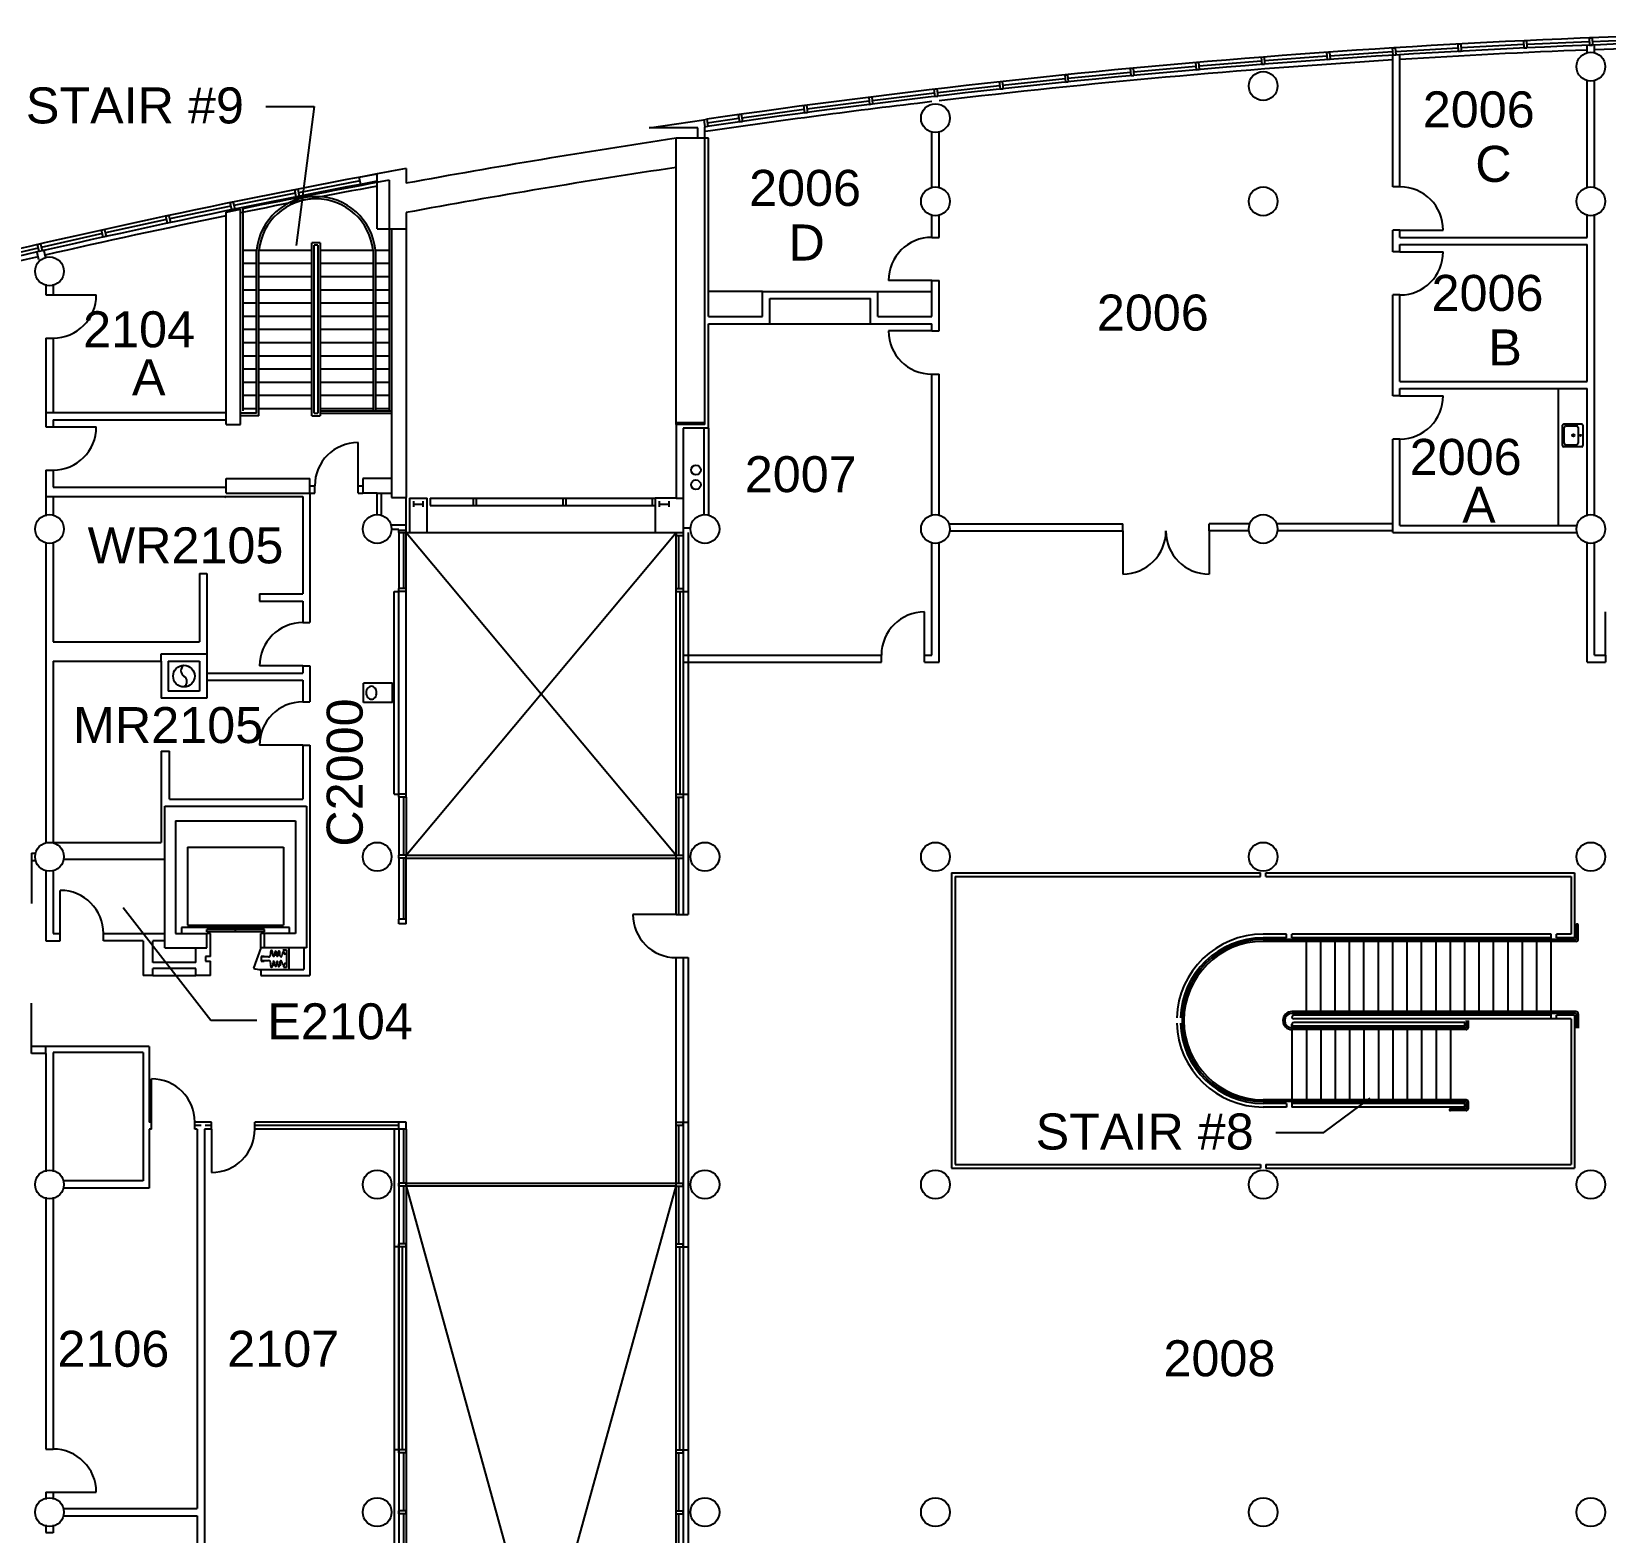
# Model space of a CAD drawing. Header units: inches. Extents: x 6 to 4363, y 5 to 3425.
# Drawn here: x 789 to 2101, y 2076 to 3327 of the extents above; entities that cross this region are included whole.
import ezdxf

# ---------------------------------------------------------------- set-up
doc = ezdxf.new("R2010")
doc.units = ezdxf.units.IN
doc.header["$MEASUREMENT"] = 0
for name, color, linetype in [('A-DOOR', 4, 'Continuous'), ('A-FLOR-HRAL', 4, 'Continuous'), ('A-FLOR-STRS', 4, 'Continuous'), ('A-FLOR-TEXT', 7, 'Continuous'), ('A-FURN', 3, 'Continuous'), ('A-GLAZ', 3, 'Continuous'), ('A-WALL', 5, 'Continuous'), ('A-WALL-JAMB', 6, 'Continuous'), ('M-EQPM-EVTR', 4, 'Continuous'), ('S-COLS', 6, 'Continuous')]:
    doc.layers.add(name, color=color, linetype=linetype)
doc.styles.get("Standard").update_dxf_attribs({"font": 'arial.ttf'})

msp = doc.modelspace()

# ---------------------------------------------------------------- linework, layer by layer
for centre, radius in [((1343, 2961.3), 4), ((1343, 2949), 4), ((916.5, 2789.6), 9)]:
    msp.add_circle(centre, radius)
for centre, start, end in [((919.3, 2794.1), 122.0761, 237.9239), ((913.7, 2785.1), 302.0761, 57.9239)]:
    msp.add_arc(centre, 5.31, start, end)
at = {"layer": 'A-DOOR'}
for p, q in [((1929.5, 3161.1), (1965.5, 3161.1)), ((1929.5, 3143.1), (1965.5, 3143.1)), ((1539.5, 3119.1), (1503.5, 3119.1)), ((807.5, 3107.1), (843.5, 3107.1)), ((1539.5, 3077.1), (1503.5, 3077.1)), ((1929.5, 3023.1), (1965.5, 3023.1)), ((807.5, 2997.2), (843.5, 2997.2)), ((1061.5, 2948.1), (1061.5, 2984.1)), ((1698.5, 2910.5), (1698.5, 2874.5)), ((1770.5, 2910.5), (1770.5, 2874.5)), ((1533.5, 2807.1), (1533.5, 2843.1)), ((2100.7, 2807.1), (2100.7, 2843.1)), ((1015.5, 2798.1), (979.5, 2798.1)), ((1015.5, 2732.1), (979.5, 2732.1)), ((789.5, 2636.1), (789.5, 2600.1)), ((813.5, 2575.1), (813.5, 2611.1)), ((1326.5, 2591.1), (1290.5, 2591.1)), ((789.5, 2481.1), (789.5, 2517.1)), ((889.5, 2418.1), (889.5, 2454.1)), ((939.5, 2412.1), (939.5, 2376.1)), ((807.5, 2109.7), (843.5, 2109.7))]:
    msp.add_line(p, q, dxfattribs=at)
for centre, start, end in [((1929.5, 3161.1), 0, 90), ((1539.5, 3119.1), 90, 180), ((1929.5, 3143.1), 270, 0), ((807.5, 3107.1), 270, 0), ((1539.5, 3077.1), 180, 270), ((1929.5, 3023.1), 270, 0), ((807.5, 2997.2), 270, 0), ((1061.5, 2948.1), 90, 180), ((1698.5, 2910.5), 270, 0), ((1770.5, 2910.5), 180, 270), ((1015.5, 2798.1), 90, 180), ((1533.5, 2807.1), 90, 180), ((1015.5, 2732.1), 90, 180), ((813.5, 2575.1), 0, 90), ((1326.5, 2591.1), 180, 270), ((889.5, 2418.1), 0, 90), ((939.5, 2412.1), 270, 0), ((807.5, 2109.7), 0, 90)]:
    msp.add_arc(centre, 36, start, end, dxfattribs=at)
at = {"layer": 'A-FLOR-HRAL'}
for p, q in [((965.6, 3180), (965.6, 3010.5)), ((1023, 3006.5), (1023, 3150.5)), ((1030, 3150.5), (1023, 3150.5)), ((1028, 3148.5), (1025, 3148.5)), ((1025, 3008.5), (1025, 3148.5)), ((1028, 3148.5), (1028, 3008.5)), ((1030, 3150.5), (1030, 3006.5)), ((977, 3008.5), (977, 3144.5)), ((979, 3006.5), (979, 3144.5)), ((1074, 3144.5), (1074, 3010.5)), ((1076, 3144.5), (1076, 3010.5)), ((977, 3008.5), (963.6, 3008.5)), ((979, 3006.5), (963.6, 3006.5)), ((1023, 3006.5), (1030, 3006.5)), ((1025, 3008.5), (1028, 3008.5)), ((1556, 2625.6), (1813.2, 2625.6)), ((1556, 2625.6), (1556, 2379.6)), ((1559, 2622.6), (1559, 2382.6)), ((1559, 2622.6), (1813.2, 2622.6)), ((1813.2, 2622.6), (1813.2, 2625.6)), ((1817.7, 2625.6), (2075, 2625.6)), ((1817.7, 2622.6), (1817.7, 2625.6)), ((1817.7, 2622.6), (2072, 2622.6)), ((2072, 2622.6), (2072, 2574.6)), ((2075, 2625.6), (2075, 2571.6)), ((1835, 2574.6), (1815.5, 2574.6)), ((1835, 2571.6), (1815.5, 2571.6)), ((2075.5, 2570.1), (1815.5, 2570.1)), ((1835, 2571.6), (1835, 2574.6)), ((2055.5, 2574.6), (1839.5, 2574.6)), ((1839.5, 2571.6), (1839.5, 2574.6)), ((2055.5, 2571.6), (1839.5, 2571.6)), ((2055.5, 2570.1), (2055.5, 2574.6)), ((2072, 2574.6), (2060, 2574.6)), ((2075, 2571.6), (2060, 2571.6)), ((2076.5, 2571.1), (2076.5, 2582.3)), ((2078, 2570.6), (2078, 2582.3)), ((2076, 2568.6), (1815.5, 2568.6)), ((2076, 2510.1), (1839.5, 2510.1)), ((2075.5, 2508.6), (1839.5, 2508.6)), ((2055.5, 2507.1), (1841, 2507.1)), ((2075, 2507.1), (2060, 2507.1)), ((2075, 2507.1), (2075, 2379.6)), ((2076.5, 2507.6), (2076.5, 2496.3)), ((2078, 2508.1), (2078, 2496.3)), ((1984, 2496.6), (1839.5, 2496.6)), ((1984.5, 2495.1), (1839.5, 2495.1)), ((2072, 2504.1), (1841, 2504.1)), ((1983.5, 2501.1), (1841, 2501.1)), ((1983.5, 2498.1), (1841, 2498.1)), ((1983.5, 2498.1), (1983.5, 2501.1)), ((1985, 2497.6), (1985, 2502.6)), ((1986.5, 2497.1), (1986.5, 2502.6)), ((2072, 2504.1), (2072, 2382.6)), ((1984.5, 2436.6), (1815.5, 2436.6)), ((1984, 2435.1), (1815.5, 2435.1)), ((1835, 2433.6), (1815.5, 2433.6)), ((1835, 2430.6), (1815.5, 2430.6)), ((1983.5, 2433.6), (1839.5, 2433.6)), ((1983.5, 2430.6), (1839.5, 2430.6)), ((1984, 2429.1), (1971.5, 2429.1)), ((1984.5, 2427.6), (1971.5, 2427.6)), ((1983.5, 2430.6), (1983.5, 2433.6)), ((1985, 2430.1), (1985, 2434.1)), ((1986.5, 2429.6), (1986.5, 2434.6)), ((1556, 2379.6), (1813.2, 2379.6)), ((1559, 2382.6), (1813.2, 2382.6)), ((1813.2, 2382.6), (1813.2, 2379.6)), ((1817.7, 2382.6), (2072, 2382.6)), ((1817.7, 2382.6), (1817.7, 2379.6)), ((1817.7, 2379.6), (2075, 2379.6))]:
    msp.add_line(p, q, dxfattribs=at)
for centre, radius, start, end in [((1026.5, 3139.3), 49.8, 5.9639, 174.0362), ((1026.5, 3139.3), 47.8, 5.9639, 174.0362), ((2077.2, 2582.3), 0.75, 0, 180), ((1815.5, 2502.6), 72, 90, 178.2092), ((1815.5, 2502.6), 69, 90, 178.1313), ((1815.5, 2502.6), 67.5, 90, 270), ((2075.5, 2571.1), 1, 270, 0), ((2076, 2570.6), 2, 270, 0), ((1815.5, 2502.6), 66, 90, 270), ((1839.5, 2502.6), 7.5, 90, 270), ((1839.5, 2502.6), 6, 90, 270), ((1841, 2505.6), 1.5, 90, 270), ((2075.5, 2507.6), 1, 0, 90), ((2076, 2508.1), 2, 360, 90), ((1815.5, 2502.6), 72, 181.7908, 270), ((1815.5, 2502.6), 69, 181.8687, 270), ((1984, 2497.6), 1, 270, 0), ((1984.5, 2497.1), 2, 270, 0), ((1984, 2434.1), 1, 0, 90), ((1984, 2430.1), 1, 270, 0), ((1984.5, 2434.6), 2, 0, 90), ((1984.5, 2429.6), 2, 270, 0)]:
    msp.add_arc(centre, radius, start, end, dxfattribs=at)
at = {"layer": 'A-FLOR-STRS'}
for p, q in [((965.6, 3144.5), (977, 3144.5)), ((979, 3144.5), (1023, 3144.5)), ((1030, 3144.5), (1074, 3144.5)), ((1076, 3144.5), (1087.5, 3144.5)), ((965.6, 3133.5), (977, 3133.5)), ((965.6, 3122.5), (977, 3122.5)), ((979, 3133.5), (1023, 3133.5)), ((979, 3122.5), (1023, 3122.5)), ((1030, 3133.5), (1074, 3133.5)), ((1030, 3122.5), (1074, 3122.5)), ((1076, 3133.5), (1087.5, 3133.5)), ((1076, 3122.5), (1087.5, 3122.5)), ((965.6, 3111.5), (977, 3111.5)), ((979, 3111.5), (1023, 3111.5)), ((1030, 3111.5), (1074, 3111.5)), ((1076, 3111.5), (1087.5, 3111.5)), ((965.6, 3100.5), (977, 3100.5)), ((979, 3100.5), (1023, 3100.5)), ((1030, 3100.5), (1074, 3100.5)), ((1076, 3100.5), (1087.5, 3100.5)), ((965.6, 3089.5), (977, 3089.5)), ((979, 3089.5), (1023, 3089.5)), ((1030, 3089.5), (1074, 3089.5)), ((1076, 3089.5), (1087.5, 3089.5)), ((965.6, 3078.5), (977, 3078.5)), ((979, 3078.5), (1023, 3078.5)), ((1030, 3078.5), (1074, 3078.5)), ((1076, 3078.5), (1087.5, 3078.5)), ((965.6, 3067.5), (977, 3067.5)), ((965.6, 3056.5), (977, 3056.5)), ((979, 3067.5), (1023, 3067.5)), ((979, 3056.5), (1023, 3056.5)), ((1030, 3067.5), (1074, 3067.5)), ((1030, 3056.5), (1074, 3056.5)), ((1076, 3067.5), (1087.5, 3067.5)), ((1076, 3056.5), (1087.5, 3056.5)), ((965.6, 3045.5), (977, 3045.5)), ((979, 3045.5), (1023, 3045.5)), ((1030, 3045.5), (1074, 3045.5)), ((1076, 3045.5), (1087.5, 3045.5)), ((965.6, 3034.5), (977, 3034.5)), ((979, 3034.5), (1023, 3034.5)), ((1030, 3034.5), (1074, 3034.5)), ((1076, 3034.5), (1087.5, 3034.5)), ((965.6, 3023.5), (977, 3023.5)), ((979, 3023.5), (1023, 3023.5)), ((1030, 3023.5), (1074, 3023.5)), ((1076, 3023.5), (1087.5, 3023.5)), ((965.6, 3012.5), (977, 3012.5)), ((979, 3012.5), (1023, 3012.5)), ((1030, 3012.5), (1074, 3012.5)), ((1030, 3010.5), (1089.5, 3010.5)), ((1030, 3008.5), (1089.5, 3008.5)), ((1076, 3012.5), (1087.5, 3012.5)), ((1851.5, 2570.1), (1851.5, 2571.6)), ((1863.5, 2570.1), (1863.5, 2571.6)), ((1875.5, 2570.1), (1875.5, 2571.6)), ((1887.5, 2570.1), (1887.5, 2571.6)), ((1899.5, 2570.1), (1899.5, 2571.6)), ((1911.5, 2570.1), (1911.5, 2571.6)), ((1923.5, 2570.1), (1923.5, 2571.6)), ((1935.5, 2570.1), (1935.5, 2571.6)), ((1947.5, 2570.1), (1947.5, 2571.6)), ((1959.5, 2507.1), (1959.5, 2571.6)), ((1971.5, 2570.1), (1971.5, 2571.6)), ((1983.5, 2570.1), (1983.5, 2571.6)), ((1995.5, 2570.1), (1995.5, 2571.6)), ((2007.5, 2570.1), (2007.5, 2571.6)), ((2019.5, 2570.1), (2019.5, 2571.6)), ((2031.5, 2570.1), (2031.5, 2571.6)), ((2043.5, 2570.1), (2043.5, 2571.6)), ((2060, 2571.6), (2060, 2574.6)), ((1851.5, 2510.1), (1851.5, 2568.6)), ((1863.5, 2510.1), (1863.5, 2568.6)), ((1875.5, 2510.1), (1875.5, 2568.6)), ((1887.5, 2510.1), (1887.5, 2568.6)), ((1899.5, 2510.1), (1899.5, 2568.6)), ((1911.5, 2510.1), (1911.5, 2568.6)), ((1923.5, 2510.1), (1923.5, 2568.6)), ((1935.5, 2510.1), (1935.5, 2568.6)), ((1947.5, 2510.1), (1947.5, 2568.6)), ((1971.5, 2510.1), (1971.5, 2568.6)), ((1983.5, 2510.1), (1983.5, 2568.6)), ((1995.5, 2510.1), (1995.5, 2568.6)), ((2007.5, 2510.1), (2007.5, 2568.6)), ((2019.5, 2510.1), (2019.5, 2568.6)), ((2031.5, 2510.1), (2031.5, 2568.6)), ((2043.5, 2510.1), (2043.5, 2568.6)), ((2055.5, 2510.1), (2055.5, 2568.6)), ((1851.5, 2507.1), (1851.5, 2508.6)), ((1863.5, 2507.1), (1863.5, 2508.6)), ((1875.5, 2507.1), (1875.5, 2508.6)), ((1887.5, 2507.1), (1887.5, 2508.6)), ((1899.5, 2507.1), (1899.5, 2508.6)), ((1911.5, 2507.1), (1911.5, 2508.6)), ((1923.5, 2507.1), (1923.5, 2508.6)), ((1935.5, 2507.1), (1935.5, 2508.6)), ((1947.5, 2507.1), (1947.5, 2508.6)), ((1971.5, 2507.1), (1971.5, 2508.6)), ((1983.5, 2507.1), (1983.5, 2508.6)), ((1995.5, 2507.1), (1995.5, 2508.6)), ((2007.5, 2507.1), (2007.5, 2508.6)), ((2019.5, 2507.1), (2019.5, 2508.6)), ((2031.5, 2507.1), (2031.5, 2508.6)), ((2043.5, 2507.1), (2043.5, 2508.6)), ((2055.5, 2504.1), (2055.5, 2508.6)), ((2060, 2504.1), (2060, 2507.1)), ((1839.5, 2498.1), (1839.5, 2499.6)), ((1839.5, 2498.1), (1839.5, 2496.6)), ((1839.5, 2495.1), (1839.5, 2436.6)), ((1851.5, 2498.1), (1851.5, 2496.6)), ((1851.5, 2495.1), (1851.5, 2436.6)), ((1863.5, 2498.1), (1863.5, 2496.6)), ((1863.5, 2495.1), (1863.5, 2436.6)), ((1875.5, 2498.1), (1875.5, 2496.6)), ((1875.5, 2495.1), (1875.5, 2436.6)), ((1887.5, 2498.1), (1887.5, 2496.6)), ((1887.5, 2495.1), (1887.5, 2436.6)), ((1899.5, 2498.1), (1899.5, 2496.6)), ((1899.5, 2495.1), (1899.5, 2436.6)), ((1911.5, 2498.1), (1911.5, 2496.6)), ((1911.5, 2495.1), (1911.5, 2436.6)), ((1923.5, 2498.1), (1923.5, 2496.6)), ((1923.5, 2495.1), (1923.5, 2436.6)), ((1935.5, 2498.1), (1935.5, 2496.6)), ((1935.5, 2495.1), (1935.5, 2436.6)), ((1947.5, 2498.1), (1947.5, 2496.6)), ((1947.5, 2495.1), (1947.5, 2436.6)), ((1959.5, 2498.1), (1959.5, 2496.6)), ((1959.5, 2495.1), (1959.5, 2436.6)), ((1971.5, 2498.1), (1971.5, 2496.6)), ((1971.5, 2495.1), (1971.5, 2436.6)), ((1835, 2433.6), (1835, 2430.6)), ((1839.5, 2435.1), (1839.5, 2430.6)), ((1851.5, 2435.1), (1851.5, 2433.6)), ((1863.5, 2435.1), (1863.5, 2433.6)), ((1875.5, 2435.1), (1875.5, 2433.6)), ((1887.5, 2435.1), (1887.5, 2433.6)), ((1899.5, 2435.1), (1899.5, 2433.6)), ((1911.5, 2435.1), (1911.5, 2433.6)), ((1923.5, 2435.1), (1923.5, 2433.6)), ((1935.5, 2435.1), (1935.5, 2433.6)), ((1947.5, 2435.1), (1947.5, 2433.6)), ((1959.5, 2435.1), (1959.5, 2433.6)), ((1971.5, 2435.1), (1971.5, 2433.6))]:
    msp.add_line(p, q, dxfattribs=at)
for centre, radius, start, end in [((1841, 2499.6), 1.5, 90, 270), ((1971.5, 2428.3), 0.75, 89.9984, 270.0016)]:
    msp.add_arc(centre, radius, start, end, dxfattribs=at)
at = {"layer": 'A-FLOR-TEXT'}
for p, q in [((984.8, 3264.1), (1025, 3264.1)), ((1025, 3264.1), (1010.1, 3148.3)), ((865.9, 2596.7), (938.9, 2503)), ((938.9, 2503), (977.1, 2503)), ((1866.1, 2409.3), (1904.6, 2437.9)), ((1826, 2409.3), (1866.1, 2409.3))]:
    msp.add_line(p, q, dxfattribs=at)
at = {"layer": 'A-FURN'}
for p, q in [((2061.5, 2915.1), (2061.5, 3029.1)), ((2064.9, 2981.6), (2064.9, 2998.6)), ((2065.9, 2999.6), (2080.9, 2999.6)), ((2066.4, 2983.6), (2066.4, 2996.6)), ((2067.9, 2998.1), (2076.4, 2998.1)), ((2077.9, 2996.6), (2077.9, 2983.6)), ((2081.9, 2998.6), (2081.9, 2981.6)), ((2080.9, 2980.6), (2065.9, 2980.6)), ((2076.4, 2982.1), (2067.9, 2982.1)), ((1066.2, 2767.6), (1066.2, 2783.6)), ((1090.2, 2783.6), (1066.2, 2783.6)), ((1090.2, 2767.6), (1090.2, 2783.6)), ((1090.2, 2767.6), (1066.2, 2767.6))]:
    msp.add_line(p, q, dxfattribs=at)
for centre, radius in [((2073.9, 2990.1), 1), ((2079.9, 2990.1), 0.5)]:
    msp.add_circle(centre, radius, dxfattribs=at)
for centre, radius, start, end in [((2065.9, 2998.6), 1, 90, 180), ((2067.9, 2996.6), 1.5, 90, 180), ((2076.4, 2996.6), 1.5, 360, 90), ((2080.9, 2998.6), 1, 0, 90), ((2065.9, 2981.6), 1, 180, 270), ((2067.9, 2983.6), 1.5, 180, 270), ((2076.4, 2983.6), 1.5, 270, 360), ((2080.9, 2981.6), 1, 270, 0), ((1073.1, 2776.6), 4.53, 117.2594, 141.2034), ((1072.7, 2777.6), 3.51, 90, 117.2594), ((1072.7, 2777.6), 3.51, 62.7406, 90), ((1072.2, 2776.6), 4.53, 38.7966, 62.7406), ((1075, 2775.7), 6.68, 161.5825, 180), ((1075, 2775.7), 6.68, 180, 198.4175), ((1073.9, 2776.1), 5.47, 141.2034, 161.5825), ((1073.9, 2775.3), 5.47, 198.4175, 218.7966), ((1073.1, 2774.7), 4.53, 218.7966, 242.7406), ((1072.7, 2773.8), 3.51, 242.7406, 270), ((1072.7, 2773.8), 3.51, 270, 297.2594), ((1072.2, 2774.7), 4.53, 297.2594, 321.2034), ((1071.5, 2776.1), 5.47, 18.4175, 38.7966), ((1071.5, 2775.3), 5.47, 321.2034, 341.5825), ((1070.3, 2775.7), 6.68, 0, 18.4175), ((1070.3, 2775.7), 6.68, 341.5825, 0)]:
    msp.add_arc(centre, radius, start, end, dxfattribs=at)
at = {"layer": 'A-GLAZ'}
for p, q in [((2035.1, 3316), (2087.2, 3318.2)), ((2089.7, 3318.3), (2142, 3320.2)), ((1816.5, 3302.4), (1868.6, 3306.2)), ((1871.1, 3306.4), (1923.2, 3309.9)), ((1925.7, 3310), (1977.9, 3313.1)), ((1980.4, 3313.2), (2032.6, 3315.9)), ((1652.9, 3287.7), (1704.9, 3292.8)), ((1707.4, 3293), (1759.5, 3297.7)), ((1762, 3297.9), (1814, 3302.2)), ((1544.1, 3275.7), (1596, 3281.6)), ((1598.5, 3281.9), (1650.5, 3287.4)), ((1435.5, 3262.1), (1487.3, 3268.8)), ((1489.8, 3269.1), (1541.6, 3275.4)), ((1352.5, 3250.5), (1378.8, 3254.3)), ((1381.2, 3254.7), (1433, 3261.8)), ((1063.2, 3202.2), (1011.9, 3192.3)), ((1009.4, 3191.8), (958.2, 3181.6)), ((955.7, 3181.1), (904.6, 3170.4)), ((902.1, 3169.9), (851.1, 3158.8)), ((848.6, 3158.2), (797.6, 3146.7)), ((795.2, 3146.2), (744.3, 3134.3)), ((1121.5, 2937.7), (1306.5, 2937.7)), ((1121.5, 2931.7), (1306.5, 2931.7)), ((1095.5, 2909.1), (1095.5, 2862.6)), ((1099.5, 2909.1), (1099.5, 2862.6)), ((1101.5, 2862.6), (1101.5, 2909.1)), ((1326.5, 2591.1), (1326.5, 2906.6)), ((1326.5, 2591.1), (1326.5, 2906.6)), ((1328.5, 2906.6), (1328.5, 2862.6)), ((1332.5, 2906.6), (1332.5, 2860.1)), ((1336.5, 2909.1), (1336.5, 2591.1)), ((1326.5, 2691.1), (1326.5, 2860.1)), ((1326.5, 2691.1), (1326.5, 2860.1)), ((1329.5, 2860.1), (1329.5, 2691)), ((1332.5, 2860.1), (1332.5, 2691.1)), ((1095.5, 2688.6), (1095.5, 2640.3)), ((1099.5, 2688.6), (1099.5, 2640.3)), ((1101.5, 2688.6), (1101.5, 2640.3)), ((1328.5, 2688.6), (1328.5, 2640.3)), ((1328.5, 2688.6), (1328.5, 2640.3)), ((1332.5, 2691.1), (1332.5, 2591.1)), ((1095.5, 2637.8), (1095.5, 2587.1)), ((1099.5, 2637.8), (1099.5, 2587.1)), ((1101.5, 2587.1), (1101.5, 2637.8)), ((1328.5, 2637.8), (1328.5, 2591.1)), ((1326.5, 2591.1), (1336.5, 2591.1)), ((1326.5, 1552.6), (1326.5, 2555.1)), ((1326.5, 1552.6), (1326.5, 2555.1)), ((1326.5, 2555.1), (1336.5, 2555.1)), ((1332.5, 2555.1), (1332.5, 2418.1)), ((1336.5, 2555.1), (1336.5, 1552.6)), ((1095.5, 2418.1), (975.5, 2418.1)), ((1095.5, 2415.1), (975.5, 2415.1)), ((1328.5, 2415.6), (1328.5, 2367.3)), ((1328.5, 2415.6), (1328.5, 2367.3)), ((1332.5, 2418.1), (1332.5, 2314.1)), ((1095.5, 2412.1), (975.5, 2412.1)), ((1091.5, 2412.1), (1091.5, 2041.1)), ((1095.5, 2412.1), (1095.5, 2043.6)), ((1099.5, 2412.1), (1099.5, 2367.3)), ((1101.5, 2412.1), (1101.5, 1552.6)), ((1099.5, 2364.8), (1099.5, 2316.6)), ((1328.5, 2364.8), (1328.5, 2316.6)), ((1095.5, 2145.1), (1095.5, 2314.1)), ((1098.5, 2145.1), (1098.5, 2314.1)), ((1101.5, 2145.1), (1101.5, 2314.1)), ((1326.5, 2145.1), (1326.5, 2314.1)), ((1326.5, 2145.1), (1326.5, 2314.1)), ((1329.5, 2145.1), (1329.5, 2314.1)), ((1332.5, 2314.1), (1332.5, 2145.1)), ((1099.5, 2142.6), (1099.5, 2094.3)), ((1328.5, 2142.6), (1328.5, 2094.3)), ((1328.5, 2142.6), (1328.5, 2094.3)), ((1332.5, 2145.1), (1332.5, 2041.1)), ((1099.5, 2091.8), (1099.5, 2043.6)), ((1328.5, 2091.8), (1328.5, 2043.6))]:
    msp.add_line(p, q, dxfattribs=at)
for radius, start, end in [(6998.8, 90.1228, 98.30558), (7004.8, 90.14314, 98.28531), (6994.8, 92.26135, 93.54083), (6994.8, 90.1228, 92.21216), (6994.8, 93.59008, 96.69924), (6994.8, 96.74873, 98.30558), (7004.8, 100.56215, 107.29623), (6998.8, 100.57131, 107.29774), (6994.8, 101.62863, 102.89261), (6994.8, 102.94175, 104.25168)]:
    msp.add_arc((2361.5, -3678.2), radius, start, end, dxfattribs=at)
at = {"layer": 'A-WALL'}
for p, q in [((1923.5, 3197.1), (1923.5, 3306.9)), ((1929.5, 3197.1), (1929.5, 3307.3)), ((2085.5, 3308.9), (2085.5, 3315.2)), ((2091.5, 3308.9), (2091.5, 3315.4)), ((2085.5, 3196.7), (2085.5, 3285.6)), ((2091.5, 3196.7), (2091.5, 3285.6)), ((1304.1, 3246.3), (1349.6, 3253.1)), ((1349.6, 3253.1), (1350.5, 3247.2)), ((1344.5, 3246.3), (1304, 3246.3)), ((1344.5, 3246.3), (1304, 3246.3)), ((1344.5, 3237.6), (1344.5, 3246.3)), ((1350.5, 3237.6), (1350.5, 3247.2)), ((1539.5, 3196.7), (1539.5, 3242.8)), ((1545.5, 3196.7), (1545.5, 3242.8)), ((1350.5, 3237.6), (1326.5, 3237.6)), ((1350.5, 3237.6), (1326.5, 3237.6)), ((1353.5, 3237.6), (1326.5, 3237.6)), ((1326.5, 2999.1), (1326.5, 3237.6)), ((1350.5, 3237.6), (1326.5, 3237.6)), ((1350.5, 2999.1), (1350.5, 3237.6)), ((1353.5, 3089.1), (1353.5, 3237.6)), ((1326.5, 3000.6), (1326.5, 3213.3)), ((1062.6, 3205.2), (1077.5, 3208)), ((1063.8, 3199.2), (1062.6, 3205.2)), ((1077.5, 3201.8), (1063.8, 3199.2)), ((1077.5, 3162.2), (1077.5, 3207.9)), ((1087.5, 3202.7), (1087.5, 3010.5)), ((1101.5, 3212.4), (1101.5, 3200.2)), ((1929.5, 3197.1), (1923.5, 3197.1)), ((951.6, 3176.1), (963.6, 3178.6)), ((951.6, 2999.2), (951.6, 3176.1)), ((963.6, 2999.2), (963.6, 3178.6)), ((1101.5, 3175.8), (1101.5, 2938.5)), ((1539.5, 3155.1), (1539.5, 3173.5)), ((1545.5, 3155.1), (1545.5, 3173.5)), ((2085.5, 3155.1), (2085.5, 3174.5)), ((2091.5, 2922.7), (2091.5, 3174.5)), ((1077.5, 3162.2), (1101.5, 3162.2)), ((1089.5, 3162.2), (1089.5, 2954.1)), ((1923.5, 3143.1), (1923.5, 3161.1)), ((1929.5, 3161.1), (1923.5, 3161.1)), ((1929.5, 3155.1), (1929.5, 3161.1)), ((1539.5, 3155.1), (1545.5, 3155.1)), ((1929.5, 3155.1), (2085.5, 3155.1)), ((1929.5, 3143.1), (1929.5, 3149.1)), ((1929.5, 3149.1), (2085.5, 3149.1)), ((2085.5, 3035.1), (2085.5, 3149.1)), ((795.5, 3136.4), (793.9, 3143.6)), ((801.4, 3137.7), (799.7, 3145)), ((1929.5, 3143.1), (1923.5, 3143.1)), ((801.5, 3116.2), (801.5, 3107.1)), ((807.5, 3116.2), (807.5, 3107.1)), ((1398.5, 3110.1), (1353.5, 3110.1)), ((1398.5, 3089.1), (1398.5, 3110.1)), ((1398.5, 3110.1), (1494.5, 3110.1)), ((1494.5, 3110.1), (1539.5, 3110.1)), ((1494.5, 3089.1), (1494.5, 3110.1)), ((1539.5, 3119.1), (1545.5, 3119.1)), ((1539.5, 3089.1), (1539.5, 3119.1)), ((1545.5, 3077.1), (1545.5, 3119.1)), ((801.5, 3107.1), (807.5, 3107.1)), ((1404.5, 3083.1), (1404.5, 3104.1)), ((1404.5, 3104.1), (1488.5, 3104.1)), ((1488.5, 3083.1), (1488.5, 3104.1)), ((1923.5, 3023.1), (1923.5, 3107.1)), ((1929.5, 3107.1), (1923.5, 3107.1)), ((1929.5, 3035.1), (1929.5, 3107.1)), ((1353.5, 3089.1), (1398.5, 3089.1)), ((1353.5, 3083.1), (1404.5, 3083.1)), ((1353.5, 2996.1), (1353.5, 3083.1)), ((1404.5, 3083.1), (1488.5, 3083.1)), ((1488.5, 3083.1), (1539.5, 3083.1)), ((1494.5, 3089.1), (1539.5, 3089.1)), ((1539.5, 3077.1), (1539.5, 3083.1)), ((801.5, 3071.1), (801.5, 2997.2)), ((801.5, 3071.1), (807.5, 3071.1)), ((807.5, 3071.1), (807.5, 3009.2)), ((1539.5, 3077.1), (1545.5, 3077.1)), ((1539.5, 3041.1), (1545.5, 3041.1)), ((1539.5, 2923.7), (1539.5, 3041.1)), ((1545.5, 2923.7), (1545.5, 3041.1)), ((1929.5, 3035.1), (2085.5, 3035.1)), ((1929.5, 3023.1), (1929.5, 3029.1)), ((1929.5, 3029.1), (2085.5, 3029.1)), ((2085.5, 2922.7), (2085.5, 3029.1)), ((1929.5, 3023.1), (1923.5, 3023.1)), ((801.5, 3009.2), (951.6, 3009.2)), ((807.5, 3003.2), (951.6, 3003.2)), ((807.5, 3003.2), (807.5, 2997.2)), ((801.5, 2997.2), (807.5, 2997.2)), ((951.6, 2999.2), (963.6, 2999.2)), ((1350.5, 3000.6), (1326.5, 3000.6)), ((1326.5, 3000.6), (1326.5, 2937.7)), ((1326.5, 2999.1), (1326.5, 2937.7)), ((1350.5, 2999.1), (1326.5, 2999.1)), ((1350.5, 2999.1), (1326.5, 2999.1)), ((1332.5, 2996.1), (1332.5, 2909.1)), ((1353.5, 2996.1), (1332.5, 2996.1)), ((1349.5, 2996.1), (1349.5, 2924.1)), ((1353.5, 2996.1), (1353.5, 2923.7)), ((1929.5, 2987.1), (1923.5, 2987.1)), ((1923.5, 2909.1), (1923.5, 2987.1)), ((1929.5, 2915.1), (1929.5, 2987.1)), ((801.5, 2961.2), (807.5, 2961.2)), ((801.5, 2961.2), (801.5, 2947.1)), ((807.5, 2961.2), (807.5, 2947.1)), ((951.6, 2954.1), (1021.5, 2954.1)), ((951.6, 2942.1), (951.6, 2954.1)), ((1021.5, 2942.1), (1021.5, 2954.1)), ((1065.5, 2954.1), (1065.5, 2942.1)), ((1089.5, 2954.1), (1065.5, 2954.1)), ((1089.5, 2954.1), (1089.5, 2938.5)), ((801.5, 2947.1), (801.5, 2922.7)), ((801.5, 2947.1), (801.5, 2923.7)), ((801.5, 2939.1), (1015.5, 2939.1)), ((807.5, 2947.1), (951.6, 2947.1)), ((807.5, 2939.1), (807.5, 2923.7)), ((951.4, 2939.1), (968.4, 2939.1)), ((951.6, 2942.1), (1021.5, 2942.1)), ((1015.5, 2939.1), (1015.5, 2858.1)), ((1021.5, 2948.1), (1025.5, 2948.1)), ((1021.5, 2948.1), (1025.5, 2948.1)), ((1021.5, 2942.1), (1025.5, 2942.1)), ((1021.5, 2942.1), (1021.5, 2834.1)), ((1021.5, 2942.1), (1025.5, 2942.1)), ((1025.5, 2942.1), (1025.5, 2948.1)), ((1025.5, 2942.1), (1025.5, 2948.1)), ((1061.5, 2942.1), (1061.5, 2948.1)), ((1061.5, 2948.1), (1065.5, 2948.1)), ((1061.5, 2942.1), (1065.5, 2942.1)), ((1077.5, 2942.1), (1065.5, 2942.1)), ((1077.5, 2924.1), (1077.5, 2942.1)), ((1077.5, 2942.1), (1089.5, 2942.1)), ((1081.1, 2924.1), (1081.1, 2942.1)), ((1089.5, 2938.5), (1101.5, 2938.5)), ((1101.5, 2909.1), (1101.5, 2938.5)), ((1104.5, 2937.7), (1104.5, 2909.1)), ((1104.5, 2937.7), (1119, 2937.7)), ((1119, 2909.1), (1119, 2937.7)), ((1309, 2937.7), (1309, 2909.1)), ((1309, 2937.7), (1309, 2909.1)), ((1326.5, 2937.7), (1309, 2937.7)), ((1326.5, 2937.7), (1332.5, 2937.7)), ((1089.5, 2915.7), (1101.5, 2915.7)), ((1089.5, 2912.1), (1095.5, 2912.1)), ((1332.5, 2913.1), (1338.5, 2913.1)), ((1553.7, 2916.5), (1698.5, 2916.5)), ((1698.5, 2910.5), (1698.5, 2916.5)), ((1770.5, 2910.5), (1770.5, 2916.5)), ((1804.3, 2916.5), (1770.5, 2916.5)), ((1923.5, 2916.5), (1826.7, 2916.5)), ((1929.5, 2915.1), (2076.9, 2915.1)), ((801.5, 2900.5), (801.5, 2650.7)), ((807.5, 2900.5), (807.5, 2818.1)), ((1101.5, 2909.1), (1326.5, 2909.1)), ((1326.5, 2909.1), (1332.5, 2909.1)), ((1539.5, 2807.1), (1539.5, 2900.5)), ((1545.5, 2801.1), (1545.5, 2900.5)), ((1554.4, 2910.5), (1698.5, 2910.5)), ((1803.6, 2910.5), (1770.5, 2910.5)), ((1923.5, 2910.5), (1827.4, 2910.5)), ((1923.5, 2909.1), (2076.9, 2909.1)), ((2085.5, 2801.1), (2085.5, 2901.5)), ((2091.5, 2807.1), (2091.5, 2901.5)), ((929.5, 2875.1), (929.5, 2818.1)), ((929.5, 2875.1), (935.5, 2875.1)), ((935.5, 2875.1), (935.5, 2792.1)), ((1091.5, 2691.1), (1091.5, 2860.1)), ((1091.5, 2860.1), (1095.5, 2860.1)), ((1095.5, 2691.1), (1095.5, 2860.1)), ((1101.5, 2691.1), (1101.5, 2860.1)), ((979.5, 2858.1), (1015.5, 2858.1)), ((979.5, 2858.1), (979.5, 2852.1)), ((979.5, 2852.1), (1015.5, 2852.1)), ((1015.5, 2852.1), (1015.5, 2834.1)), ((1015.5, 2834.1), (1021.5, 2834.1)), ((807.5, 2818.1), (929.5, 2818.1)), ((897.5, 2802.1), (897.5, 2808.1)), ((897.5, 2808.1), (935.5, 2808.1)), ((1332.5, 2807.1), (1497.5, 2807.1)), ((1497.5, 2801.1), (1497.5, 2807.1)), ((1533.5, 2807.1), (1539.5, 2807.1)), ((1533.5, 2801.1), (1533.5, 2807.1)), ((2091.5, 2807.1), (2100.7, 2807.1)), ((2100.7, 2807.1), (2100.7, 2801.1)), ((807.5, 2802.1), (807.5, 2651.1)), ((807.5, 2802.1), (897.5, 2802.1)), ((897.5, 2802.1), (897.5, 2771.1)), ((903.5, 2802.1), (929.5, 2802.1)), ((903.5, 2802.1), (903.5, 2777.1)), ((929.5, 2802.1), (929.5, 2777.1)), ((1015.5, 2798.1), (1015.5, 2792.1)), ((1015.5, 2798.1), (1021.5, 2798.1)), ((1021.5, 2798.1), (1021.5, 2768.1)), ((1332.5, 2801.1), (1497.5, 2801.1)), ((1533.5, 2801.1), (1545.5, 2801.1)), ((2085.5, 2801.1), (2100.7, 2801.1)), ((935.5, 2792.1), (1015.5, 2792.1)), ((935.5, 2792.1), (935.5, 2786.1)), ((935.5, 2786.1), (1015.5, 2786.1)), ((935.5, 2786.1), (935.5, 2771.1)), ((1015.5, 2786.1), (1015.5, 2768.1)), ((935.5, 2771.1), (897.5, 2771.1)), ((929.5, 2777.1), (903.5, 2777.1)), ((1015.5, 2768.1), (1021.5, 2768.1)), ((1015.5, 2732.1), (1021.5, 2732.1)), ((1015.5, 2732.1), (1015.5, 2687.1)), ((1021.5, 2732.1), (1021.5, 2540.1)), ((897.5, 2727.1), (897.5, 2651.1)), ((897.5, 2727.1), (904.5, 2727.1)), ((904.5, 2687.1), (904.5, 2727.1)), ((1091.5, 2691.1), (1095.5, 2691.1)), ((900.5, 2563.1), (900.5, 2681.1)), ((900.5, 2681.1), (1018.5, 2681.1)), ((904.5, 2687.1), (1015.5, 2687.1)), ((1018.5, 2681.1), (1018.5, 2563.1)), ((909.5, 2669.1), (909.5, 2575.1)), ((909.5, 2669.1), (1009.5, 2669.1)), ((1009.5, 2669.1), (1009.5, 2575.1)), ((807.5, 2651.1), (897.5, 2651.1)), ((789.5, 2642.1), (789.5, 2636.1)), ((789.5, 2642.1), (792.9, 2642.1)), ((789.5, 2636.1), (792.9, 2636.1)), ((816.3, 2637.1), (900.5, 2637.1)), ((801.5, 2627.5), (801.5, 2569.1)), ((807.5, 2627.5), (807.5, 2575.1)), ((807.5, 2575.1), (813.5, 2575.1)), ((807.5, 2575.1), (813.5, 2575.1)), ((813.5, 2569.1), (813.5, 2575.1)), ((813.5, 2569.1), (813.5, 2575.1)), ((849.5, 2575.1), (900.5, 2575.1)), ((849.5, 2569.1), (849.5, 2575.1)), ((849.5, 2575.1), (888.8, 2575.1)), ((849.5, 2569.1), (849.5, 2575.1)), ((909.5, 2575.1), (935.5, 2575.1)), ((935.5, 2563.1), (935.5, 2575.1)), ((938.5, 2575.1), (935.5, 2575.1)), ((938.5, 2556), (938.5, 2575.1)), ((980.5, 2563.1), (980.5, 2575.1)), ((983.5, 2575.1), (980.5, 2575.1)), ((1009.5, 2575.1), (983.5, 2575.1)), ((983.5, 2563.1), (983.5, 2575.1)), ((801.5, 2569.1), (813.5, 2569.1)), ((801.5, 2569.1), (813.5, 2569.1)), ((882.5, 2569.1), (849.5, 2569.1)), ((882.5, 2569.1), (882.5, 2540.1)), ((900.5, 2569.1), (890.5, 2569.1)), ((890.5, 2551.1), (890.5, 2569.1)), ((900.5, 2563.1), (935.5, 2563.1)), ((926.5, 2551.1), (926.5, 2563.1)), ((983.5, 2563.1), (980.5, 2563.1)), ((1018.5, 2563.1), (983.5, 2563.1)), ((990.7, 2556.7), (990.3, 2560.3)), ((992.2, 2559.9), (992, 2556.7)), ((993.7, 2556.6), (993.5, 2559.7)), ((994.9, 2559.8), (994.8, 2556.9)), ((996.5, 2556.4), (996.4, 2559.9)), ((998.8, 2559.8), (998, 2556.5)), ((999, 2561.5), (1002, 2561.5)), ((1002, 2557.9), (1000.8, 2558)), ((1002, 2561.5), (1002, 2546.7)), ((1004, 2563.1), (1004, 2545.1)), ((1016.5, 2563.1), (1016.5, 2545.1)), ((926.5, 2551.1), (890.5, 2551.1)), ((890.5, 2540.1), (890.5, 2546.1)), ((926.5, 2546.1), (890.5, 2546.1)), ((926.5, 2540.1), (926.5, 2546.1)), ((934.5, 2556), (934.5, 2552)), ((938.5, 2556), (934.5, 2556)), ((934.5, 2552), (938.5, 2552)), ((938.5, 2540.1), (938.5, 2552)), ((980.5, 2545.1), (980.5, 2540.1)), ((980.5, 2545.1), (1016.5, 2545.1)), ((983.3, 2556), (980.9, 2556)), ((980.9, 2556), (980.9, 2552.1)), ((980.9, 2552.1), (983.3, 2552.1)), ((984.8, 2555.7), (981.6, 2555.7)), ((984.8, 2552.5), (981.6, 2552.5)), ((986.9, 2555.7), (984.8, 2555.7)), ((986.9, 2552.5), (984.8, 2552.5)), ((990.7, 2551.5), (990.3, 2547.9)), ((992.2, 2548.3), (992, 2551.5)), ((993.7, 2551.6), (993.5, 2548.5)), ((994.9, 2548.4), (994.8, 2551.3)), ((996.5, 2551.8), (996.4, 2548.3)), ((998.8, 2548.4), (998, 2551.7)), ((1002, 2546.7), (999.3, 2546.7)), ((1002, 2546.7), (999.3, 2546.7)), ((1002, 2550.3), (1000.8, 2550.1)), ((890.5, 2540.1), (882.5, 2540.1)), ((890.5, 2540.1), (926.5, 2540.1)), ((938.5, 2540.1), (926.5, 2540.1)), ((980.5, 2540.1), (1021.5, 2540.1)), ((887.5, 2481.1), (789.5, 2481.1)), ((789.5, 2475.1), (789.5, 2481.1)), ((801.5, 2475.1), (801.5, 2481.1)), ((887.5, 2481.1), (887.5, 2418.1)), ((801.5, 2475.1), (789.5, 2475.1)), ((801.5, 2475.1), (801.5, 2376.7)), ((882.5, 2476.1), (807.5, 2476.1)), ((807.5, 2476.1), (807.5, 2376.7)), ((882.5, 2476.1), (882.5, 2369.1)), ((889.5, 2418.1), (887.5, 2418.1)), ((889.5, 2412.1), (889.5, 2418.1)), ((925.5, 2412.1), (925.5, 2418.1)), ((939.5, 2418.1), (925.5, 2418.1)), ((930.8, 2415.1), (925.5, 2415.1)), ((939.5, 2415.1), (934.2, 2415.1)), ((939.5, 2412.1), (939.5, 2418.1)), ((889.5, 2412.1), (887.5, 2412.1)), ((887.5, 2412.1), (887.5, 2363.1)), ((927.5, 2412.1), (925.5, 2412.1)), ((927.5, 2412.1), (927.5, 2096.1)), ((939.5, 2412.1), (933.5, 2412.1)), ((933.5, 2412.1), (933.5, 1981.1)), ((882.5, 2369.1), (816.1, 2369.1)), ((887.5, 2363.1), (816.1, 2363.1)), ((801.5, 2355.5), (801.5, 2145.7)), ((807.5, 2355.5), (807.5, 2145.7)), ((801.5, 2145.7), (807.5, 2145.7)), ((801.5, 2109.7), (801.5, 2103.7)), ((801.5, 2109.7), (807.5, 2109.7)), ((807.5, 2109.7), (807.5, 2103.7)), ((816.1, 2096.1), (927.5, 2096.1)), ((816.1, 2090.1), (927.5, 2090.1)), ((927.5, 2090.1), (927.5, 1981.1)), ((801.5, 2082.5), (801.5, 2076.3)), ((801.5, 2081.5), (801.5, 2076.3)), ((801.5, 2081.5), (801.5, 2076.3)), ((801.5, 2076.3), (807.5, 2076.3)), ((807.5, 2082.5), (807.5, 2076.3)), ((807.5, 2081.5), (807.5, 2076))]:
    msp.add_line(p, q, dxfattribs=at)
for centre, radius, start, end in [((2361.5, -3678.2), 6992.8, 98.51154, 100.3805), ((2361.5, -3678.2), 6968.8, 98.54108, 100.41665), ((2361.5, -3678.2), 6997.8, 100.48956, 101.50657), ((2361.5, -3678.2), 7004.8, 100.36252, 100.56215), ((2361.5, -3678.2), 6994.8, 100.57742, 101.52829), ((951.4, 2938.1), 1, 90, 180), ((981.3, 2559.3), 7.59, 335.8474, 6.4832), ((989.5, 2560.2), 0.753, 6.9473, 186.4832), ((992.9, 2559.7), 0.678, 3.2678, 161.5306), ((994.2, 2556.9), 0.566, 209.8288, 358.2657), ((995.6, 2559.9), 0.749, 2.8601, 183.8783), ((999.3, 2559.3), 0.675, 347.4051, 135.9543), ((1000.9, 2559), 0.948, 167.4051, 261.9414), ((987.3, 2556.6), 0.99, 250.5837, 335.8474), ((987.3, 2551.6), 0.99, 24.1526, 109.4163), ((981.3, 2548.9), 7.59, 353.5168, 24.1526), ((989.5, 2547.9), 0.753, 173.5168, 353.0527), ((991.3, 2556.8), 0.618, 184.7598, 355.2402), ((991.3, 2551.4), 0.618, 4.7598, 175.2402), ((992.9, 2548.5), 0.678, 198.4694, 356.7322), ((994.2, 2551.3), 0.566, 1.7343, 150.1712), ((995.6, 2548.3), 0.749, 176.1217, 357.1399), ((997.3, 2556.6), 0.782, 200.0525, 346.686), ((997.3, 2551.6), 0.782, 13.314, 159.9475), ((999.3, 2548.9), 0.675, 224.0457, 12.5949), ((1000.9, 2549.2), 0.948, 98.0586, 192.5949)]:
    msp.add_arc(centre, radius, start, end, dxfattribs=at)
at = {"layer": 'A-WALL-JAMB'}
for p, q in [((2032.4, 3318.9), (2034.9, 3319)), ((2032.4, 3318.9), (2032.7, 3312.9)), ((2034.9, 3319), (2035.2, 3313)), ((2087.1, 3321.2), (2089.6, 3321.3)), ((2087.1, 3321.2), (2087.4, 3315.2)), ((2089.6, 3321.3), (2089.9, 3315.3)), ((1813.8, 3305.2), (1816.3, 3305.4)), ((1813.8, 3305.2), (1814.3, 3299.2)), ((1816.3, 3305.4), (1816.7, 3299.4)), ((1868.4, 3309.2), (1870.9, 3309.4)), ((1868.4, 3309.2), (1868.8, 3303.2)), ((1870.9, 3309.4), (1871.3, 3303.4)), ((1923, 3312.9), (1925.5, 3313)), ((1923, 3312.9), (1923.4, 3306.9)), ((1923.4, 3306.9), (1925.9, 3307)), ((1925.5, 3313), (1925.9, 3307)), ((1977.7, 3316.1), (1980.2, 3316.2)), ((1977.7, 3316.1), (1978, 3310.1)), ((1978, 3310.1), (1980.5, 3310.2)), ((1980.2, 3316.2), (1980.5, 3310.2)), ((2032.7, 3312.9), (2035.2, 3313)), ((2087.4, 3315.2), (2089.9, 3315.3)), ((1704.7, 3295.7), (1707.1, 3296)), ((1704.7, 3295.7), (1705.2, 3289.8)), ((1707.1, 3296), (1707.7, 3290)), ((1759.2, 3300.7), (1761.7, 3300.9)), ((1759.2, 3300.7), (1759.7, 3294.7)), ((1759.7, 3294.7), (1762.2, 3294.9)), ((1761.7, 3300.9), (1762.2, 3294.9)), ((1814.3, 3299.2), (1816.7, 3299.4)), ((1868.8, 3303.2), (1871.3, 3303.4)), ((1541.3, 3278.4), (1543.8, 3278.7)), ((1541.3, 3278.4), (1542, 3272.5)), ((1543.8, 3278.7), (1544.5, 3272.8)), ((1595.7, 3284.6), (1598.2, 3284.9)), ((1595.7, 3284.6), (1596.3, 3278.7)), ((1596.3, 3278.7), (1598.8, 3278.9)), ((1598.2, 3284.9), (1598.8, 3278.9)), ((1650.2, 3290.4), (1652.6, 3290.6)), ((1650.2, 3290.4), (1650.8, 3284.4)), ((1650.8, 3284.4), (1653.2, 3284.7)), ((1652.6, 3290.6), (1653.2, 3284.7)), ((1705.2, 3289.8), (1707.7, 3290)), ((1432.6, 3264.7), (1435.1, 3265.1)), ((1435.1, 3265.1), (1435.9, 3259.1)), ((1486.9, 3271.8), (1489.4, 3272.1)), ((1486.9, 3271.8), (1487.7, 3265.8)), ((1487.7, 3265.8), (1490.1, 3266.2)), ((1489.4, 3272.1), (1490.1, 3266.2)), ((1542, 3272.5), (1544.5, 3272.8)), ((1349.6, 3253.1), (1352.1, 3253.5)), ((1352.1, 3253.5), (1353, 3247.6)), ((1378.3, 3257.3), (1380.8, 3257.6)), ((1378.3, 3257.3), (1379.2, 3251.3)), ((1380.8, 3257.6), (1381.7, 3251.7)), ((1432.6, 3264.7), (1433.4, 3258.8)), ((1433.4, 3258.8), (1435.9, 3259.1)), ((1350.5, 3247.2), (1353, 3247.6)), ((1379.2, 3251.3), (1381.7, 3251.7)), ((1008.8, 3194.8), (1011.3, 3195.3)), ((1010, 3188.9), (1008.8, 3194.8)), ((1012.5, 3189.4), (1010, 3188.9)), ((1011.3, 3195.3), (1012.5, 3189.4)), ((901.5, 3172.8), (903.9, 3173.3)), ((903.9, 3173.3), (905.2, 3167.4)), ((955.1, 3184), (957.6, 3184.5)), ((956.3, 3178.1), (955.1, 3184)), ((958.8, 3178.6), (956.3, 3178.1)), ((957.6, 3184.5), (958.8, 3178.6)), ((847.9, 3161.2), (850.4, 3161.7)), ((849.3, 3155.3), (847.9, 3161.2)), ((850.4, 3161.7), (851.7, 3155.8)), ((902.8, 3166.9), (901.5, 3172.8)), ((905.2, 3167.4), (902.8, 3166.9)), ((794.5, 3149.1), (796.9, 3149.7)), ((795.8, 3143.2), (794.5, 3149.1)), ((796.9, 3149.7), (798.3, 3143.8)), ((851.7, 3155.8), (849.3, 3155.3)), ((798.3, 3143.8), (795.8, 3143.2)), ((1121.5, 2937.7), (1121.5, 2931.7)), ((1157.5, 2937.7), (1157.5, 2931.7)), ((1160, 2937.7), (1160, 2931.7)), ((1232, 2937.7), (1232, 2931.7)), ((1234.5, 2937.7), (1234.5, 2931.7)), ((1306.5, 2937.7), (1306.5, 2931.7)), ((1306.5, 2937.7), (1309, 2937.7)), ((1306.5, 2931.7), (1309, 2931.7)), ((1095.5, 2909.1), (1095.5, 2910.9)), ((1101.5, 2910.8), (1095.5, 2910.8)), ((1095.5, 2909.1), (1101.5, 2909.1)), ((1326.5, 2909.1), (1326.5, 2906.6)), ((1326.5, 2909.1), (1326.5, 2906.6)), ((1326.5, 2909.1), (1326.5, 2906.6)), ((1326.5, 2906.6), (1332.5, 2906.6)), ((1332.5, 2909.1), (1332.5, 2906.6)), ((1101.5, 2862.6), (1095.5, 2862.6)), ((1095.5, 2860.1), (1095.5, 2862.6)), ((1101.5, 2860.1), (1095.5, 2860.1)), ((1101.5, 2860.1), (1101.5, 2862.6)), ((1326.5, 2862.6), (1332.5, 2862.6)), ((1326.5, 2862.6), (1332.5, 2862.6)), ((1326.5, 2860.1), (1336.5, 2860.1)), ((1326.5, 2860.1), (1336.5, 2860.1)), ((1095.5, 2688.6), (1095.5, 2691.1)), ((1101.5, 2691.1), (1095.5, 2691.1)), ((1101.5, 2688.6), (1095.5, 2688.6)), ((1101.5, 2688.6), (1101.5, 2691.1)), ((1326.5, 2691.1), (1336.5, 2691.1)), ((1326.5, 2691.1), (1336.5, 2691.1)), ((1326.5, 2688.6), (1332.5, 2688.6)), ((1326.5, 2688.6), (1332.5, 2688.6)), ((1095.5, 2637.8), (1095.5, 2640.3)), ((1101.5, 2640.3), (1095.5, 2640.3)), ((1101.5, 2637.8), (1095.5, 2637.8)), ((1101.5, 2637.8), (1101.5, 2640.3)), ((1326.5, 2640.3), (1332.5, 2640.3)), ((1326.5, 2640.3), (1332.5, 2640.3)), ((1326.5, 2637.8), (1332.5, 2637.8)), ((1326.5, 2637.8), (1332.5, 2637.8)), ((1095.5, 2583.1), (1095.5, 2587.1)), ((1101.5, 2587.1), (1095.5, 2587.1)), ((1101.5, 2583.1), (1095.5, 2583.1)), ((1101.5, 2583.1), (1101.5, 2587.1)), ((975.5, 2412.1), (975.5, 2418.1)), ((1095.5, 2412.1), (1095.5, 2418.1)), ((1101.5, 2418.1), (1095.5, 2418.1)), ((1101.5, 2412.1), (1101.5, 2418.1)), ((1326.5, 2415.6), (1326.5, 2418.1)), ((1326.5, 2418.1), (1336.5, 2418.1)), ((1326.5, 2415.6), (1326.5, 2418.1)), ((1326.5, 2415.6), (1332.5, 2415.6)), ((1326.5, 2415.6), (1332.5, 2415.6)), ((1332.5, 2415.6), (1332.5, 2418.1)), ((1101.5, 2412.1), (1095.5, 2412.1)), ((1095.5, 2364.8), (1095.5, 2367.3)), ((1101.5, 2367.3), (1095.5, 2367.3)), ((1101.5, 2364.8), (1095.5, 2364.8)), ((1101.5, 2364.8), (1101.5, 2367.3)), ((1326.5, 2367.3), (1332.5, 2367.3)), ((1326.5, 2364.8), (1326.5, 2367.3)), ((1326.5, 2364.8), (1326.5, 2367.3)), ((1326.5, 2367.3), (1332.5, 2367.3)), ((1326.5, 2364.8), (1332.5, 2364.8)), ((1326.5, 2364.8), (1332.5, 2364.8)), ((1332.5, 2364.8), (1332.5, 2367.3)), ((1101.5, 2314.1), (1091.5, 2314.1)), ((1095.5, 2314.1), (1095.5, 2316.6)), ((1101.5, 2316.6), (1095.5, 2316.6)), ((1101.5, 2314.1), (1101.5, 2316.6)), ((1326.5, 2314.1), (1326.5, 2316.6)), ((1326.5, 2316.6), (1332.5, 2316.6)), ((1326.5, 2314.1), (1326.5, 2316.6)), ((1326.5, 2316.6), (1332.5, 2316.6)), ((1326.5, 2314.1), (1336.5, 2314.1)), ((1332.5, 2314.1), (1332.5, 2316.6)), ((1101.5, 2145.1), (1091.5, 2145.1)), ((1095.5, 2142.6), (1095.5, 2145.1)), ((1101.5, 2142.6), (1095.5, 2142.6)), ((1101.5, 2142.6), (1101.5, 2145.1)), ((1326.5, 2145.1), (1336.5, 2145.1)), ((1326.5, 2142.6), (1326.5, 2145.1)), ((1326.5, 2142.6), (1326.5, 2145.1)), ((1326.5, 2145.1), (1332.5, 2145.1)), ((1326.5, 2142.6), (1332.5, 2142.6)), ((1326.5, 2142.6), (1332.5, 2142.6)), ((1332.5, 2142.6), (1332.5, 2145.1)), ((1101.5, 2094.3), (1095.5, 2094.3)), ((1095.5, 2091.8), (1095.5, 2094.3)), ((1101.5, 2091.8), (1095.5, 2091.8)), ((1101.5, 2091.8), (1101.5, 2094.3)), ((1326.5, 2091.8), (1326.5, 2094.3)), ((1326.5, 2094.3), (1332.5, 2094.3)), ((1326.5, 2094.3), (1332.5, 2094.3)), ((1326.5, 2091.8), (1326.5, 2094.3)), ((1326.5, 2091.8), (1332.5, 2091.8)), ((1326.5, 2091.8), (1332.5, 2091.8)), ((1332.5, 2091.8), (1332.5, 2094.3))]:
    msp.add_line(p, q, dxfattribs=at)
at = {"layer": 'M-EQPM-EVTR'}
for p, q in [((919.5, 2647.1), (919.5, 2582.1)), ((919.5, 2647.1), (999.5, 2647.1)), ((999.5, 2647.1), (999.5, 2582.1)), ((1004.5, 2580.1), (914.5, 2580.1)), ((914.5, 2580.1), (914.5, 2575.1)), ((919.5, 2582.1), (999.5, 2582.1)), ((935.5, 2576.6), (935.5, 2578.6)), ((983.5, 2578.6), (935.5, 2578.6)), ((983.5, 2576.6), (935.5, 2576.6)), ((959.5, 2576.6), (959.5, 2578.6)), ((983.5, 2576.6), (983.5, 2578.6)), ((1004.5, 2575.1), (1004.5, 2580.1)), ((980.5, 2563.1), (974.4, 2546.3))]:
    msp.add_line(p, q, dxfattribs=at)
msp.add_arc((980.5, 2561.1), 16, 247.5497, 270, dxfattribs=at)
at = {"layer": 'S-COLS'}
for p, q in [((1107.9, 2930.5), (1107.9, 2935.3)), ((1107.9, 2932.9), (1115.9, 2932.9)), ((1115.9, 2930.5), (1115.9, 2935.3)), ((1312.6, 2930.5), (1312.6, 2935.3)), ((1312.6, 2932.9), (1320.6, 2932.9)), ((1320.6, 2930.5), (1320.6, 2935.3)), ((1101.5, 2909.1), (1326.5, 2640.3)), ((1101.5, 2640.3), (1326.5, 2909.1)), ((1101.5, 2640.3), (1326.5, 2640.3)), ((1101.5, 2637.8), (1326.5, 2637.8)), ((1101.5, 2367.3), (1326.5, 2367.3)), ((1326.5, 2364.8), (1101.5, 2364.8)), ((1101.5, 2364.8), (1326.5, 1550.1)), ((1101.5, 1550.1), (1326.5, 2364.8))]:
    msp.add_line(p, q, dxfattribs=at)
for centre in [(2088.5, 3297.3), (1815.5, 3281.2), (1542.5, 3254.4), (1542.5, 3185.1), (1815.5, 3185.1), (2088.5, 3185.1), (804.5, 3126.8), (804.5, 2912.1), (1077.5, 2912.1), (1350.5, 2912.1), (1542.5, 2912.1), (1815.5, 2912.1), (2088.5, 2912.1), (804.5, 2639.1), (1077.5, 2639.1), (1350.5, 2639.1), (1542.5, 2639.1), (1815.5, 2639.1), (2088.5, 2639.1), (804.5, 2366.1), (1077.5, 2366.1), (1350.5, 2366.1), (1542.5, 2366.1), (1815.5, 2366.1), (2088.5, 2366.1), (804.5, 2093.1), (1077.5, 2093.1), (1350.5, 2093.1), (1542.5, 2093.1), (1815.5, 2093.1), (2088.5, 2093.1)]:
    msp.add_circle(centre, 12, dxfattribs=at)

# ---------------------------------------------------------------- texts
at = {"layer": 'A-FLOR-TEXT'}
for s, p in [('STAIR #9', (784.8, 3250)), ('2006', (1948.5, 3246.7)), ('C', (1992.2, 3201.3)), ('2006', (1387.3, 3181.3)), ('D', (1420.1, 3135.8)), ('2006', (1955.8, 3093.8)), ('2006', (1677, 3077.4)), ('2104', (832.5, 3063.5)), ('B', (2003.1, 3048.4)), ('A', (873.2, 3023.6)), ('2006', (1937.6, 2957.2)), ('2007', (1383.7, 2942.8)), ('A', (1981.3, 2917.3)), ('WR2105', (836.3, 2883.5)), ('MR2105', (824.1, 2733.8)), ('E2104', (986, 2487)), ('STAIR #8', (1626, 2395.2)), ('2106', (811.1, 2214.2)), ('2107', (952.6, 2214.2)), ('2008', (1732.5, 2206.3))]:
    msp.add_text(s, height=30, dxfattribs=at).set_placement(p)
msp.add_text('C2000', height=30, rotation=90, dxfattribs=at).set_placement((1065.4, 2647.5))

doc.saveas('drawing.dxf')
